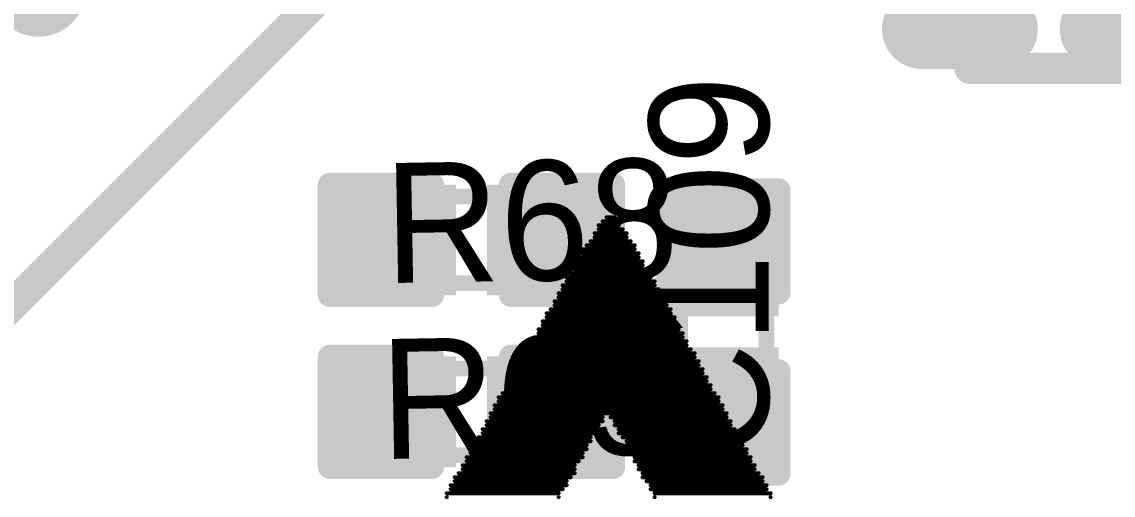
# Model space of a CAD drawing. Extents: x 722 to 1072, y 754 to 1061.
# Drawn here: x 741.66 to 748.59, y 1036.67 to 1039.68 of the extents above; entities that cross this region are included whole.
import ezdxf

# ---------------------------------------------------------------- set-up
doc = ezdxf.new("R2010")
doc.units = 0
doc.layers.get('0').update_dxf_attribs({"linetype": 'CONTINUOUS'})
for name, color, linetype in [('BOTTOMOVERLAY', 54, 'CONTINUOUS'), ('MECHANICAL13', 56, 'CONTINUOUS'), ('TOPOVERLAY', 2, 'CONTINUOUS'), ('TOPPASTE', 8, 'CONTINUOUS'), ('TOPSOLDER', 216, 'CONTINUOUS')]:
    doc.layers.add(name, color=color, linetype=linetype)

# ---------------------------------------------------------------- blocks, each defined once
blk = doc.blocks.new('C_0402_95')
at = {"layer": 'MECHANICAL13', "const_width": 0.1}
for points in [[(0.525, 0.275), (-0.525, 0.275)], [(-0.525, -0.275), (-0.525, 0.275)], [(0.525, -0.275), (0.525, 0.275)], [(0.525, -0.275), (-0.525, -0.275)]]:
    blk.add_lwpolyline(points, dxfattribs=at)
at = {"layer": 'MECHANICAL13', "const_width": 0.05}
for points in [[(-0.55, 0.275, 1), (-0.5, 0.275, 1)], [(-0.55, 0.275, 1), (-0.5, 0.275, 1)], [(0.5, 0.275, 1), (0.55, 0.275, 1)], [(0.5, 0.275, 1), (0.55, 0.275, 1)], [(-0.55, -0.275, 1), (-0.5, -0.275, 1)], [(-0.55, -0.275, 1), (-0.5, -0.275, 1)], [(0.5, -0.275, 1), (0.55, -0.275, 1)], [(0.5, -0.275, 1), (0.55, -0.275, 1)]]:
    blk.add_lwpolyline(points, format="xyb", close=True, dxfattribs=at)
at = {"layer": 'TOPOVERLAY', "const_width": 0.1524}
for points in [[(-0.2501, 0.3499), (-0.9001, 0.3499)], [(-0.9001, -0.3501), (-0.9001, 0.3499)], [(0.8999, 0.3499), (0.2499, 0.3499)], [(0.8999, -0.3501), (0.8999, 0.3499)], [(-0.2501, -0.3501), (-0.9001, -0.3501)], [(0.8999, -0.3501), (0.2499, -0.3501)]]:
    blk.add_lwpolyline(points, dxfattribs=at)
at = {"layer": 'TOPOVERLAY', "const_width": 0.0762}
for points in [[(-0.9382, 0.3499, 1), (-0.862, 0.3499, 1)], [(-0.9382, 0.3499, 1), (-0.862, 0.3499, 1)], [(-0.2882, 0.3499, 1), (-0.212, 0.3499, 1)], [(0.2118, 0.3499, 1), (0.288, 0.3499, 1)], [(0.8618, 0.3499, 1), (0.938, 0.3499, 1)], [(0.8618, 0.3499, 1), (0.938, 0.3499, 1)], [(-0.9382, -0.3501, 1), (-0.862, -0.3501, 1)], [(-0.9382, -0.3501, 1), (-0.862, -0.3501, 1)], [(-0.2882, -0.3501, 1), (-0.212, -0.3501, 1)], [(0.2118, -0.3501, 1), (0.288, -0.3501, 1)], [(0.8618, -0.3501, 1), (0.938, -0.3501, 1)], [(0.8618, -0.3501, 1), (0.938, -0.3501, 1)]]:
    blk.add_lwpolyline(points, format="xyb", close=True, dxfattribs=at)
at = {"layer": 'TOPPASTE'}
for points in [[(-0.2, -0.25), (-0.2, 0.25), (-0.8, -0.25), (-0.8, 0.25)], [(0.8, -0.25), (0.8, 0.25), (0.2, -0.25), (0.2, 0.25)]]:
    blk.add_solid(points, dxfattribs=at)
at = {"layer": 'TOPSOLDER'}
for points in [[(-0.0984, -0.3516), (-0.0984, 0.3516), (-0.9016, -0.3516), (-0.9016, 0.3516)], [(0.9016, -0.3516), (0.9016, 0.3516), (0.0984, -0.3516), (0.0984, 0.3516)]]:
    blk.add_solid(points, dxfattribs=at)
blk = doc.blocks.new('R_0402_250')
at = {"layer": 'MECHANICAL13', "const_width": 0.1}
for points in [[(0.525, 0.275), (-0.525, 0.275)], [(-0.525, 0.275), (-0.525, -0.275)], [(0.525, 0.275), (0.525, -0.275)], [(0.525, -0.275), (-0.525, -0.275)]]:
    blk.add_lwpolyline(points, dxfattribs=at)
at = {"layer": 'MECHANICAL13', "const_width": 0.05}
for points in [[(-0.55, 0.275, 1), (-0.5, 0.275, 1)], [(-0.55, 0.275, 1), (-0.5, 0.275, 1)], [(0.5, 0.275, 1), (0.55, 0.275, 1)], [(0.5, 0.275, 1), (0.55, 0.275, 1)], [(-0.55, -0.275, 1), (-0.5, -0.275, 1)], [(-0.55, -0.275, 1), (-0.5, -0.275, 1)], [(0.5, -0.275, 1), (0.55, -0.275, 1)], [(0.5, -0.275, 1), (0.55, -0.275, 1)]]:
    blk.add_lwpolyline(points, format="xyb", close=True, dxfattribs=at)
at = {"layer": 'TOPOVERLAY', "const_width": 0.1524}
for points in [[(-0.2501, 0.3499), (-0.9001, 0.3499)], [(-0.9001, 0.3499), (-0.9001, -0.3501)], [(0.8999, 0.3499), (0.2499, 0.3499)], [(0.8999, 0.3499), (0.8999, -0.3501)], [(-0.2501, -0.3501), (-0.9001, -0.3501)], [(0.8999, -0.3501), (0.2499, -0.3501)]]:
    blk.add_lwpolyline(points, dxfattribs=at)
at = {"layer": 'TOPOVERLAY', "const_width": 0.0762}
for points in [[(-0.9382, 0.3499, 1), (-0.862, 0.3499, 1)], [(-0.9382, 0.3499, 1), (-0.862, 0.3499, 1)], [(-0.2882, 0.3499, 1), (-0.212, 0.3499, 1)], [(0.2118, 0.3499, 1), (0.288, 0.3499, 1)], [(0.8618, 0.3499, 1), (0.938, 0.3499, 1)], [(0.8618, 0.3499, 1), (0.938, 0.3499, 1)], [(-0.9382, -0.3501, 1), (-0.862, -0.3501, 1)], [(-0.9382, -0.3501, 1), (-0.862, -0.3501, 1)], [(-0.2882, -0.3501, 1), (-0.212, -0.3501, 1)], [(0.2118, -0.3501, 1), (0.288, -0.3501, 1)], [(0.8618, -0.3501, 1), (0.938, -0.3501, 1)], [(0.8618, -0.3501, 1), (0.938, -0.3501, 1)]]:
    blk.add_lwpolyline(points, format="xyb", close=True, dxfattribs=at)
at = {"layer": 'TOPPASTE'}
for points in [[(-0.2, -0.25), (-0.2, 0.25), (-0.8, -0.25), (-0.8, 0.25)], [(0.8, -0.25), (0.8, 0.25), (0.2, -0.25), (0.2, 0.25)]]:
    blk.add_solid(points, dxfattribs=at)
at = {"layer": 'TOPSOLDER'}
for points in [[(-0.0984, -0.3516), (-0.0984, 0.3516), (-0.9016, -0.3516), (-0.9016, 0.3516)], [(0.9016, -0.3516), (0.9016, 0.3516), (0.0984, -0.3516), (0.0984, 0.3516)]]:
    blk.add_solid(points, dxfattribs=at)
blk = doc.blocks.new('R_0402_251')
at = {"layer": 'MECHANICAL13', "const_width": 0.1}
for points in [[(-0.525, 0.275), (-0.525, -0.275)], [(0.525, 0.275), (-0.525, 0.275)], [(0.525, 0.275), (0.525, -0.275)], [(0.525, -0.275), (-0.525, -0.275)]]:
    blk.add_lwpolyline(points, dxfattribs=at)
at = {"layer": 'MECHANICAL13', "const_width": 0.05}
for points in [[(-0.55, 0.275, 1), (-0.5, 0.275, 1)], [(-0.55, 0.275, 1), (-0.5, 0.275, 1)], [(0.5, 0.275, 1), (0.55, 0.275, 1)], [(0.5, 0.275, 1), (0.55, 0.275, 1)], [(-0.55, -0.275, 1), (-0.5, -0.275, 1)], [(-0.55, -0.275, 1), (-0.5, -0.275, 1)], [(0.5, -0.275, 1), (0.55, -0.275, 1)], [(0.5, -0.275, 1), (0.55, -0.275, 1)]]:
    blk.add_lwpolyline(points, format="xyb", close=True, dxfattribs=at)
at = {"layer": 'TOPOVERLAY', "const_width": 0.1524}
for points in [[(-0.9001, 0.3499), (-0.9001, -0.3501)], [(-0.2501, 0.3499), (-0.9001, 0.3499)], [(0.8999, 0.3499), (0.2499, 0.3499)], [(0.8999, 0.3499), (0.8999, -0.3501)], [(-0.2501, -0.3501), (-0.9001, -0.3501)], [(0.8999, -0.3501), (0.2499, -0.3501)]]:
    blk.add_lwpolyline(points, dxfattribs=at)
at = {"layer": 'TOPOVERLAY', "const_width": 0.0762}
for points in [[(-0.9382, 0.3499, 1), (-0.862, 0.3499, 1)], [(-0.9382, 0.3499, 1), (-0.862, 0.3499, 1)], [(-0.2882, 0.3499, 1), (-0.212, 0.3499, 1)], [(0.2118, 0.3499, 1), (0.288, 0.3499, 1)], [(0.8618, 0.3499, 1), (0.938, 0.3499, 1)], [(0.8618, 0.3499, 1), (0.938, 0.3499, 1)], [(-0.9382, -0.3501, 1), (-0.862, -0.3501, 1)], [(-0.9382, -0.3501, 1), (-0.862, -0.3501, 1)], [(-0.2882, -0.3501, 1), (-0.212, -0.3501, 1)], [(0.2118, -0.3501, 1), (0.288, -0.3501, 1)], [(0.8618, -0.3501, 1), (0.938, -0.3501, 1)], [(0.8618, -0.3501, 1), (0.938, -0.3501, 1)]]:
    blk.add_lwpolyline(points, format="xyb", close=True, dxfattribs=at)
at = {"layer": 'TOPPASTE'}
for points in [[(-0.2, -0.25), (-0.2, 0.25), (-0.8, -0.25), (-0.8, 0.25)], [(0.8, -0.25), (0.8, 0.25), (0.2, -0.25), (0.2, 0.25)]]:
    blk.add_solid(points, dxfattribs=at)
at = {"layer": 'TOPSOLDER'}
for points in [[(-0.0984, -0.3516), (-0.0984, 0.3516), (-0.9016, -0.3516), (-0.9016, 0.3516)], [(0.9016, -0.3516), (0.9016, 0.3516), (0.0984, -0.3516), (0.0984, 0.3516)]]:
    blk.add_solid(points, dxfattribs=at)
blk = doc.blocks.new('RCA50_8_3_270')
at = {"layer": 'TOPOVERLAY', "const_width": 0.1999}
for points in [[(-0.4999, 1), (0.5001, 1)], [(-0.3749, 1), (0.3752, 1)], [(-0.4999, -1), (0.5001, -1)], [(-0.3749, -1), (0.3752, -1)]]:
    blk.add_lwpolyline(points, dxfattribs=at)
at = {"layer": 'TOPOVERLAY'}
for points, const_width in [([(-0.5498, 1, 1), (-0.4499, 1, 1)], 0.0999), ([(-0.4249, 1, 1), (-0.3249, 1, 1)], 0.0999), ([(0.3252, 1, 1), (0.4251, 1, 1)], 0.0999), ([(0.4502, 1, 1), (0.5501, 1, 1)], 0.0999), ([(-1.3746, 0.7501, 1), (-1.6251, 0.7501, 1)], 0.2499), ([(-1.3746, 0.7501, 1), (-1.6251, 0.7501, 1)], 0.2499), ([(-1.6876, 0.7501, 1), (-1.5626, 0.7501, 1)], 0.125), ([(-1.6876, 0.7501, 1), (-1.5626, 0.7501, 1)], 0.125), ([(-1.4371, 0.7501, 1), (-1.3122, 0.7501, 1)], 0.125), ([(-1.4371, 0.7501, 1), (-1.3122, 0.7501, 1)], 0.125), ([(-0.5498, -1, 1), (-0.4499, -1, 1)], 0.0999), ([(-0.4249, -1, 1), (-0.3249, -1, 1)], 0.0999), ([(0.3252, -1, 1), (0.4251, -1, 1)], 0.0999), ([(0.4502, -1, 1), (0.5501, -1, 1)], 0.0999)]:
    blk.add_lwpolyline(points, format="xyb", close=True, dxfattribs=dict(at, const_width=const_width))
at = {"layer": 'TOPPASTE', "const_width": 0.3048}
for points in [[(-0.3233, 0.7501), (-0.8059, 0.7501)], [(0.8065, 0.7501), (0.3239, 0.7501)], [(-0.3233, 0.2499), (-0.8059, 0.2499)], [(0.8065, 0.2499), (0.3239, 0.2499)], [(-0.3233, -0.2499), (-0.8059, -0.2499)], [(0.8065, -0.2499), (0.3239, -0.2499)], [(-0.3233, -0.7501), (-0.8059, -0.7501)], [(0.8065, -0.7501), (0.3239, -0.7501)]]:
    blk.add_lwpolyline(points, dxfattribs=at)
at = {"layer": 'TOPPASTE', "const_width": 0.1524}
for points in [[(-0.8821, 0.7501, 1), (-0.7297, 0.7501, 1)], [(-0.3995, 0.7501, 1), (-0.2471, 0.7501, 1)], [(0.2477, 0.7501, 1), (0.4001, 0.7501, 1)], [(0.7302, 0.7501, 1), (0.8826, 0.7501, 1)], [(-0.8821, 0.2499, 1), (-0.7297, 0.2499, 1)], [(-0.3995, 0.2499, 1), (-0.2471, 0.2499, 1)], [(0.2477, 0.2499, 1), (0.4001, 0.2499, 1)], [(0.7302, 0.2499, 1), (0.8826, 0.2499, 1)], [(-0.8821, -0.2499, 1), (-0.7297, -0.2499, 1)], [(-0.3995, -0.2499, 1), (-0.2471, -0.2499, 1)], [(0.2477, -0.2499, 1), (0.4001, -0.2499, 1)], [(0.7302, -0.2499, 1), (0.8826, -0.2499, 1)], [(-0.8821, -0.7501, 1), (-0.7297, -0.7501, 1)], [(-0.3995, -0.7501, 1), (-0.2471, -0.7501, 1)], [(0.2477, -0.7501, 1), (0.4001, -0.7501, 1)], [(0.7302, -0.7501, 1), (0.8826, -0.7501, 1)]]:
    blk.add_lwpolyline(points, format="xyb", close=True, dxfattribs=at)
at = {"layer": 'TOPSOLDER', "const_width": 0.508}
for points in [[(-0.3233, 0.7501), (-0.8059, 0.7501)], [(0.8065, 0.7501), (0.3239, 0.7501)], [(-0.3233, 0.2499), (-0.8059, 0.2499)], [(0.8065, 0.2499), (0.3239, 0.2499)], [(-0.3233, -0.2499), (-0.8059, -0.2499)], [(0.8065, -0.2499), (0.3239, -0.2499)], [(-0.3233, -0.7501), (-0.8059, -0.7501)], [(0.8065, -0.7501), (0.3239, -0.7501)]]:
    blk.add_lwpolyline(points, dxfattribs=at)
at = {"layer": 'TOPSOLDER', "const_width": 0.254}
for points in [[(-0.9329, 0.7501, 1), (-0.6789, 0.7501, 1)], [(-0.4503, 0.7501, 1), (-0.1963, 0.7501, 1)], [(0.1968, 0.7501, 1), (0.4508, 0.7501, 1)], [(0.6794, 0.7501, 1), (0.9335, 0.7501, 1)], [(-0.9329, 0.2499, 1), (-0.6789, 0.2499, 1)], [(-0.4503, 0.2499, 1), (-0.1963, 0.2499, 1)], [(0.1968, 0.2499, 1), (0.4508, 0.2499, 1)], [(0.6794, 0.2499, 1), (0.9335, 0.2499, 1)], [(-0.9329, -0.2499, 1), (-0.6789, -0.2499, 1)], [(-0.4503, -0.2499, 1), (-0.1963, -0.2499, 1)], [(0.1968, -0.2499, 1), (0.4508, -0.2499, 1)], [(0.6794, -0.2499, 1), (0.9335, -0.2499, 1)], [(-0.9329, -0.7501, 1), (-0.6789, -0.7501, 1)], [(-0.4503, -0.7501, 1), (-0.1963, -0.7501, 1)], [(0.1968, -0.7501, 1), (0.4508, -0.7501, 1)], [(0.6794, -0.7501, 1), (0.9335, -0.7501, 1)]]:
    blk.add_lwpolyline(points, format="xyb", close=True, dxfattribs=at)
blk = doc.blocks.new('FBGA96C80P9X13_283')
at = {"layer": 'TOPOVERLAY', "const_width": 0.1999}
blk.add_lwpolyline([(4.5, -6.6502), (4.5, 6.6499)], dxfattribs=at)
at = {"layer": 'TOPSOLDER', "const_width": 0.3016}
blk.add_lwpolyline([(3.0489, -0.4003, 1), (3.3505, -0.4003, 1)], format="xyb", close=True, dxfattribs=at)

msp = doc.modelspace()

# ---------------------------------------------------------------- linework, layer by layer
at = {"layer": 'BOTTOMOVERLAY', "const_width": 0.0254}
for points in [[(745.3765, 1038.4382), (745.4273, 1038.4382)], [(745.3257, 1038.3874), (745.4527, 1038.3874)], [(745.3257, 1038.362), (745.4781, 1038.362)], [(745.3511, 1038.4128), (745.4527, 1038.4128)], [(745.3003, 1038.3366), (745.5035, 1038.3366)], [(745.3003, 1038.3112), (745.5035, 1038.3112)], [(745.2241, 1038.235), (745.5543, 1038.235)], [(745.2495, 1038.2604), (745.5543, 1038.2604)], [(745.2749, 1038.2858), (745.5289, 1038.2858)], [(745.1987, 1038.1842), (745.5797, 1038.1842)], [(745.1987, 1038.1588), (745.6051, 1038.1588)], [(745.2241, 1038.2096), (745.5797, 1038.2096)], [(745.1479, 1038.0826), (745.6559, 1038.0826)], [(745.1733, 1038.1334), (745.6051, 1038.1334)], [(745.1733, 1038.108), (745.6305, 1038.108)], [(745.1225, 1038.0572), (745.6559, 1038.0572)], [(745.1225, 1038.0318), (745.6813, 1038.0318)], [(745.0717, 1037.9556), (745.7067, 1037.9556)], [(745.0971, 1038.0064), (745.6813, 1038.0064)], [(745.0971, 1037.981), (745.7067, 1037.981)], [(745.0463, 1037.9048), (745.7575, 1037.9048)], [(745.0463, 1037.8794), (745.7575, 1037.8794)], [(745.0717, 1037.9302), (745.7321, 1037.9302)], [(744.9955, 1037.8286), (745.7829, 1037.8286)], [(745.0209, 1037.854), (745.7829, 1037.854)], [(744.9701, 1037.7778), (745.8083, 1037.7778)], [(744.9701, 1037.7524), (745.8337, 1037.7524)], [(744.9955, 1037.8032), (745.8083, 1037.8032)], [(744.9193, 1037.6762), (745.8591, 1037.6762)], [(744.9447, 1037.727), (745.8337, 1037.727)], [(744.9447, 1037.7016), (745.8591, 1037.7016)], [(744.8939, 1037.6254), (745.8845, 1037.6254)], [(744.8939, 1037.6), (745.9099, 1037.6)], [(744.9193, 1037.6508), (745.8845, 1037.6508)], [(744.8431, 1037.5492), (745.9353, 1037.5492)], [(744.8685, 1037.5746), (745.9353, 1037.5746)], [(744.8177, 1037.4984), (745.9607, 1037.4984)], [(744.8177, 1037.473), (745.9861, 1037.473)], [(744.8431, 1037.5238), (745.9607, 1037.5238)], [(744.7669, 1037.3968), (746.0115, 1037.3968)], [(744.7923, 1037.4476), (745.9861, 1037.4476)], [(744.7923, 1037.4222), (746.0115, 1037.4222)], [(744.7161, 1037.3206), (746.0623, 1037.3206)], [(744.7415, 1037.3714), (746.0369, 1037.3714)], [(744.7415, 1037.346), (746.0369, 1037.346)], [(744.6907, 1037.2952), (746.0877, 1037.2952)], [(744.6907, 1037.2698), (746.0877, 1037.2698)], [(744.6399, 1037.1936), (746.1385, 1037.1936)], [(744.6653, 1037.2444), (746.1131, 1037.2444)], [(744.6653, 1037.219), (746.1131, 1037.219)], [(744.6145, 1037.1428), (745.3511, 1037.1428)], [(744.6145, 1037.1174), (745.3257, 1037.1174)], [(744.6399, 1037.1682), (745.3511, 1037.1682)], [(745.4019, 1037.1682), (746.1385, 1037.1682)], [(745.4273, 1037.1428), (746.1639, 1037.1428)], [(745.4273, 1037.1174), (746.1639, 1037.1174)], [(744.5637, 1037.0412), (745.2749, 1037.0412)], [(744.5891, 1037.092), (745.3257, 1037.092)], [(744.5891, 1037.0666), (745.3003, 1037.0666)], [(745.4527, 1037.092), (746.1893, 1037.092)], [(745.4527, 1037.0666), (746.1893, 1037.0666)], [(745.4781, 1037.0412), (746.2147, 1037.0412)], [(744.5383, 1037.0158), (745.2749, 1037.0158)], [(744.5383, 1036.9904), (745.2495, 1036.9904)], [(745.5035, 1037.0158), (746.2401, 1037.0158)], [(745.5035, 1036.9904), (746.2401, 1036.9904)], [(744.4875, 1036.9142), (745.2241, 1036.9142)], [(744.5129, 1036.965), (745.2495, 1036.965)], [(744.5129, 1036.9396), (745.2241, 1036.9396)], [(745.5035, 1036.965), (746.2655, 1036.965)], [(745.5289, 1036.9396), (746.2655, 1036.9396)], [(745.5543, 1036.9142), (746.2909, 1036.9142)], [(744.4621, 1036.8634), (745.1733, 1036.8634)], [(744.4621, 1036.838), (745.1733, 1036.838)], [(744.4875, 1036.8888), (745.1987, 1036.8888)], [(745.5543, 1036.8888), (746.2909, 1036.8888)], [(745.5797, 1036.8634), (746.3163, 1036.8634)], [(745.5797, 1036.838), (746.3163, 1036.838)], [(744.4113, 1036.7872), (745.1479, 1036.7872)], [(744.4367, 1036.8126), (745.1733, 1036.8126)], [(745.6051, 1036.8126), (746.3417, 1036.8126)], [(745.6051, 1036.7872), (746.3671, 1036.7872)], [(744.3859, 1036.7364), (745.1225, 1036.7364)], [(744.3859, 1036.711), (745.0971, 1036.711)], [(744.4113, 1036.7618), (745.1225, 1036.7618)], [(745.6305, 1036.7618), (746.3671, 1036.7618)], [(745.6559, 1036.7364), (746.3925, 1036.7364)], [(745.6559, 1036.711), (746.3925, 1036.711)], [(744.3605, 1036.6856), (745.0717, 1036.6856)], [(745.6813, 1036.6856), (746.4179, 1036.6856)]]:
    msp.add_lwpolyline(points, dxfattribs=at)
at = {"layer": 'BOTTOMOVERLAY', "const_width": 0.0127}
for points in [[(745.3702, 1038.4382, 1), (745.3829, 1038.4382, 1)], [(745.421, 1038.4382, 1), (745.4337, 1038.4382, 1)], [(745.3194, 1038.3874, 1), (745.3321, 1038.3874, 1)], [(745.3194, 1038.362, 1), (745.3321, 1038.362, 1)], [(745.3448, 1038.4128, 1), (745.3575, 1038.4128, 1)], [(745.4464, 1038.4128, 1), (745.4591, 1038.4128, 1)], [(745.4464, 1038.3874, 1), (745.4591, 1038.3874, 1)], [(745.4718, 1038.362, 1), (745.4845, 1038.362, 1)], [(745.294, 1038.3366, 1), (745.3067, 1038.3366, 1)], [(745.294, 1038.3112, 1), (745.3067, 1038.3112, 1)], [(745.4972, 1038.3366, 1), (745.5099, 1038.3366, 1)], [(745.4972, 1038.3112, 1), (745.5099, 1038.3112, 1)], [(745.2178, 1038.235, 1), (745.2305, 1038.235, 1)], [(745.2432, 1038.2604, 1), (745.2559, 1038.2604, 1)], [(745.2686, 1038.2858, 1), (745.2813, 1038.2858, 1)], [(745.5226, 1038.2858, 1), (745.5353, 1038.2858, 1)], [(745.548, 1038.2604, 1), (745.5607, 1038.2604, 1)], [(745.548, 1038.235, 1), (745.5607, 1038.235, 1)], [(745.1924, 1038.1842, 1), (745.2051, 1038.1842, 1)], [(745.1924, 1038.1588, 1), (745.2051, 1038.1588, 1)], [(745.2178, 1038.2096, 1), (745.2305, 1038.2096, 1)], [(745.5734, 1038.2096, 1), (745.5861, 1038.2096, 1)], [(745.5734, 1038.1842, 1), (745.5861, 1038.1842, 1)], [(745.5988, 1038.1588, 1), (745.6115, 1038.1588, 1)], [(745.1416, 1038.0826, 1), (745.1543, 1038.0826, 1)], [(745.167, 1038.1334, 1), (745.1797, 1038.1334, 1)], [(745.167, 1038.108, 1), (745.1797, 1038.108, 1)], [(745.5988, 1038.1334, 1), (745.6115, 1038.1334, 1)], [(745.6242, 1038.108, 1), (745.6369, 1038.108, 1)], [(745.6496, 1038.0826, 1), (745.6623, 1038.0826, 1)], [(745.1162, 1038.0572, 1), (745.1289, 1038.0572, 1)], [(745.1162, 1038.0318, 1), (745.1289, 1038.0318, 1)], [(745.6496, 1038.0572, 1), (745.6623, 1038.0572, 1)], [(745.675, 1038.0318, 1), (745.6877, 1038.0318, 1)], [(745.0654, 1037.9556, 1), (745.0781, 1037.9556, 1)], [(745.0908, 1038.0064, 1), (745.1035, 1038.0064, 1)], [(745.0908, 1037.981, 1), (745.1035, 1037.981, 1)], [(745.675, 1038.0064, 1), (745.6877, 1038.0064, 1)], [(745.7004, 1037.981, 1), (745.7131, 1037.981, 1)], [(745.7004, 1037.9556, 1), (745.7131, 1037.9556, 1)], [(745.04, 1037.9048, 1), (745.0527, 1037.9048, 1)], [(745.04, 1037.8794, 1), (745.0527, 1037.8794, 1)], [(745.0654, 1037.9302, 1), (745.0781, 1037.9302, 1)], [(745.7258, 1037.9302, 1), (745.7385, 1037.9302, 1)], [(745.7512, 1037.9048, 1), (745.7639, 1037.9048, 1)], [(745.7512, 1037.8794, 1), (745.7639, 1037.8794, 1)], [(744.9892, 1037.8286, 1), (745.0019, 1037.8286, 1)], [(745.0146, 1037.854, 1), (745.0273, 1037.854, 1)], [(745.7766, 1037.854, 1), (745.7893, 1037.854, 1)], [(745.7766, 1037.8286, 1), (745.7893, 1037.8286, 1)], [(744.9638, 1037.7778, 1), (744.9765, 1037.7778, 1)], [(744.9638, 1037.7524, 1), (744.9765, 1037.7524, 1)], [(744.9892, 1037.8032, 1), (745.0019, 1037.8032, 1)], [(745.802, 1037.8032, 1), (745.8147, 1037.8032, 1)], [(745.802, 1037.7778, 1), (745.8147, 1037.7778, 1)], [(745.8274, 1037.7524, 1), (745.8401, 1037.7524, 1)], [(744.913, 1037.6762, 1), (744.9257, 1037.6762, 1)], [(744.9384, 1037.727, 1), (744.9511, 1037.727, 1)], [(744.9384, 1037.7016, 1), (744.9511, 1037.7016, 1)], [(745.8274, 1037.727, 1), (745.8401, 1037.727, 1)], [(745.8528, 1037.7016, 1), (745.8655, 1037.7016, 1)], [(745.8528, 1037.6762, 1), (745.8655, 1037.6762, 1)], [(744.8876, 1037.6254, 1), (744.9003, 1037.6254, 1)], [(744.8876, 1037.6, 1), (744.9003, 1037.6, 1)], [(744.913, 1037.6508, 1), (744.9257, 1037.6508, 1)], [(745.8782, 1037.6508, 1), (745.8909, 1037.6508, 1)], [(745.8782, 1037.6254, 1), (745.8909, 1037.6254, 1)], [(745.9036, 1037.6, 1), (745.9163, 1037.6, 1)], [(744.8368, 1037.5492, 1), (744.8495, 1037.5492, 1)], [(744.8622, 1037.5746, 1), (744.8749, 1037.5746, 1)], [(745.929, 1037.5746, 1), (745.9417, 1037.5746, 1)], [(745.929, 1037.5492, 1), (745.9417, 1037.5492, 1)], [(744.8114, 1037.4984, 1), (744.8241, 1037.4984, 1)], [(744.8114, 1037.473, 1), (744.8241, 1037.473, 1)], [(744.8368, 1037.5238, 1), (744.8495, 1037.5238, 1)], [(745.9544, 1037.5238, 1), (745.9671, 1037.5238, 1)], [(745.9544, 1037.4984, 1), (745.9671, 1037.4984, 1)], [(745.9798, 1037.473, 1), (745.9925, 1037.473, 1)], [(744.7606, 1037.3968, 1), (744.7733, 1037.3968, 1)], [(744.786, 1037.4476, 1), (744.7987, 1037.4476, 1)], [(744.786, 1037.4222, 1), (744.7987, 1037.4222, 1)], [(745.9798, 1037.4476, 1), (745.9925, 1037.4476, 1)], [(746.0052, 1037.4222, 1), (746.0179, 1037.4222, 1)], [(746.0052, 1037.3968, 1), (746.0179, 1037.3968, 1)], [(744.7098, 1037.3206, 1), (744.7225, 1037.3206, 1)], [(744.7352, 1037.3714, 1), (744.7479, 1037.3714, 1)], [(744.7352, 1037.346, 1), (744.7479, 1037.346, 1)], [(746.0306, 1037.3714, 1), (746.0433, 1037.3714, 1)], [(746.0306, 1037.346, 1), (746.0433, 1037.346, 1)], [(746.056, 1037.3206, 1), (746.0687, 1037.3206, 1)], [(744.6844, 1037.2952, 1), (744.6971, 1037.2952, 1)], [(744.6844, 1037.2698, 1), (744.6971, 1037.2698, 1)], [(746.0814, 1037.2952, 1), (746.0941, 1037.2952, 1)], [(746.0814, 1037.2698, 1), (746.0941, 1037.2698, 1)], [(744.6336, 1037.1936, 1), (744.6463, 1037.1936, 1)], [(744.659, 1037.2444, 1), (744.6717, 1037.2444, 1)], [(744.659, 1037.219, 1), (744.6717, 1037.219, 1)], [(746.1068, 1037.2444, 1), (746.1195, 1037.2444, 1)], [(746.1068, 1037.219, 1), (746.1195, 1037.219, 1)], [(746.1322, 1037.1936, 1), (746.1449, 1037.1936, 1)], [(744.6082, 1037.1428, 1), (744.6209, 1037.1428, 1)], [(744.6082, 1037.1174, 1), (744.6209, 1037.1174, 1)], [(744.6336, 1037.1682, 1), (744.6463, 1037.1682, 1)], [(745.3194, 1037.1174, 1), (745.3321, 1037.1174, 1)], [(745.3448, 1037.1682, 1), (745.3575, 1037.1682, 1)], [(745.3448, 1037.1428, 1), (745.3575, 1037.1428, 1)], [(745.3956, 1037.1682, 1), (745.4083, 1037.1682, 1)], [(745.421, 1037.1428, 1), (745.4337, 1037.1428, 1)], [(745.421, 1037.1174, 1), (745.4337, 1037.1174, 1)], [(746.1322, 1037.1682, 1), (746.1449, 1037.1682, 1)], [(746.1576, 1037.1428, 1), (746.1703, 1037.1428, 1)], [(746.1576, 1037.1174, 1), (746.1703, 1037.1174, 1)], [(744.5574, 1037.0412, 1), (744.5701, 1037.0412, 1)], [(744.5828, 1037.092, 1), (744.5955, 1037.092, 1)], [(744.5828, 1037.0666, 1), (744.5955, 1037.0666, 1)], [(745.2686, 1037.0412, 1), (745.2813, 1037.0412, 1)], [(745.294, 1037.0666, 1), (745.3067, 1037.0666, 1)], [(745.3194, 1037.092, 1), (745.3321, 1037.092, 1)], [(745.4464, 1037.092, 1), (745.4591, 1037.092, 1)], [(745.4464, 1037.0666, 1), (745.4591, 1037.0666, 1)], [(745.4718, 1037.0412, 1), (745.4845, 1037.0412, 1)], [(746.183, 1037.092, 1), (746.1957, 1037.092, 1)], [(746.183, 1037.0666, 1), (746.1957, 1037.0666, 1)], [(746.2084, 1037.0412, 1), (746.2211, 1037.0412, 1)], [(744.532, 1037.0158, 1), (744.5447, 1037.0158, 1)], [(744.532, 1036.9904, 1), (744.5447, 1036.9904, 1)], [(745.2432, 1036.9904, 1), (745.2559, 1036.9904, 1)], [(745.2686, 1037.0158, 1), (745.2813, 1037.0158, 1)], [(745.4972, 1037.0158, 1), (745.5099, 1037.0158, 1)], [(745.4972, 1036.9904, 1), (745.5099, 1036.9904, 1)], [(746.2338, 1037.0158, 1), (746.2465, 1037.0158, 1)], [(746.2338, 1036.9904, 1), (746.2465, 1036.9904, 1)], [(744.4812, 1036.9142, 1), (744.4939, 1036.9142, 1)], [(744.5066, 1036.965, 1), (744.5193, 1036.965, 1)], [(744.5066, 1036.9396, 1), (744.5193, 1036.9396, 1)], [(745.2178, 1036.9396, 1), (745.2305, 1036.9396, 1)], [(745.2178, 1036.9142, 1), (745.2305, 1036.9142, 1)], [(745.2432, 1036.965, 1), (745.2559, 1036.965, 1)], [(745.4972, 1036.965, 1), (745.5099, 1036.965, 1)], [(745.5226, 1036.9396, 1), (745.5353, 1036.9396, 1)], [(745.548, 1036.9142, 1), (745.5607, 1036.9142, 1)], [(746.2592, 1036.965, 1), (746.2719, 1036.965, 1)], [(746.2592, 1036.9396, 1), (746.2719, 1036.9396, 1)], [(746.2846, 1036.9142, 1), (746.2973, 1036.9142, 1)], [(744.4558, 1036.8634, 1), (744.4685, 1036.8634, 1)], [(744.4558, 1036.838, 1), (744.4685, 1036.838, 1)], [(744.4812, 1036.8888, 1), (744.4939, 1036.8888, 1)], [(745.167, 1036.8634, 1), (745.1797, 1036.8634, 1)], [(745.167, 1036.838, 1), (745.1797, 1036.838, 1)], [(745.1924, 1036.8888, 1), (745.2051, 1036.8888, 1)], [(745.548, 1036.8888, 1), (745.5607, 1036.8888, 1)], [(745.5734, 1036.8634, 1), (745.5861, 1036.8634, 1)], [(745.5734, 1036.838, 1), (745.5861, 1036.838, 1)], [(746.2846, 1036.8888, 1), (746.2973, 1036.8888, 1)], [(746.31, 1036.8634, 1), (746.3227, 1036.8634, 1)], [(746.31, 1036.838, 1), (746.3227, 1036.838, 1)], [(744.405, 1036.7872, 1), (744.4177, 1036.7872, 1)], [(744.4304, 1036.8126, 1), (744.4431, 1036.8126, 1)], [(745.1416, 1036.7872, 1), (745.1543, 1036.7872, 1)], [(745.167, 1036.8126, 1), (745.1797, 1036.8126, 1)], [(745.5988, 1036.8126, 1), (745.6115, 1036.8126, 1)], [(745.5988, 1036.7872, 1), (745.6115, 1036.7872, 1)], [(746.3354, 1036.8126, 1), (746.3481, 1036.8126, 1)], [(746.3608, 1036.7872, 1), (746.3735, 1036.7872, 1)], [(744.3796, 1036.7364, 1), (744.3923, 1036.7364, 1)], [(744.3796, 1036.711, 1), (744.3923, 1036.711, 1)], [(744.405, 1036.7618, 1), (744.4177, 1036.7618, 1)], [(745.0908, 1036.711, 1), (745.1035, 1036.711, 1)], [(745.1162, 1036.7618, 1), (745.1289, 1036.7618, 1)], [(745.1162, 1036.7364, 1), (745.1289, 1036.7364, 1)], [(745.6242, 1036.7618, 1), (745.6369, 1036.7618, 1)], [(745.6496, 1036.7364, 1), (745.6623, 1036.7364, 1)], [(745.6496, 1036.711, 1), (745.6623, 1036.711, 1)], [(746.3608, 1036.7618, 1), (746.3735, 1036.7618, 1)], [(746.3862, 1036.7364, 1), (746.3989, 1036.7364, 1)], [(746.3862, 1036.711, 1), (746.3989, 1036.711, 1)], [(744.3542, 1036.6856, 1), (744.3669, 1036.6856, 1)], [(744.3542, 1036.6602, 1), (744.3669, 1036.6602, 1)], [(745.0654, 1036.6856, 1), (745.0781, 1036.6856, 1)], [(745.0654, 1036.6602, 1), (745.0781, 1036.6602, 1)], [(745.675, 1036.6856, 1), (745.6877, 1036.6856, 1)], [(745.675, 1036.6602, 1), (745.6877, 1036.6602, 1)], [(746.4116, 1036.6856, 1), (746.4243, 1036.6856, 1)], [(746.4116, 1036.6602, 1), (746.4243, 1036.6602, 1)]]:
    msp.add_lwpolyline(points, format="xyb", close=True, dxfattribs=at)

# ---------------------------------------------------------------- block references
for name, p, rotation in [('FBGA96C80P9X13_283', (739.7877, 1042.4322), 315), ('R_0402_251', (744.5177, 1038.2948), 180), ('C_0402_95', (746.1179, 1037.7101), 270), ('R_0402_250', (744.5179, 1037.2024), 180)]:
    msp.add_blockref(name, p, dxfattribs=dict(rotation=rotation))
msp.add_blockref('RCA50_8_3_270', (748.1854, 1040.3842))

# ---------------------------------------------------------------- texts
at = {"layer": 'TOPOVERLAY'}
for s, rotation, p in [('C109', 90, (746.4069, 1036.902)), ('R68', 1, (743.9685, 1038.0196)), ('R65', 1, (743.9431, 1036.902))]:
    msp.add_text(s, height=0.762, rotation=rotation, dxfattribs=at).set_placement(p)

doc.saveas('drawing.dxf')
